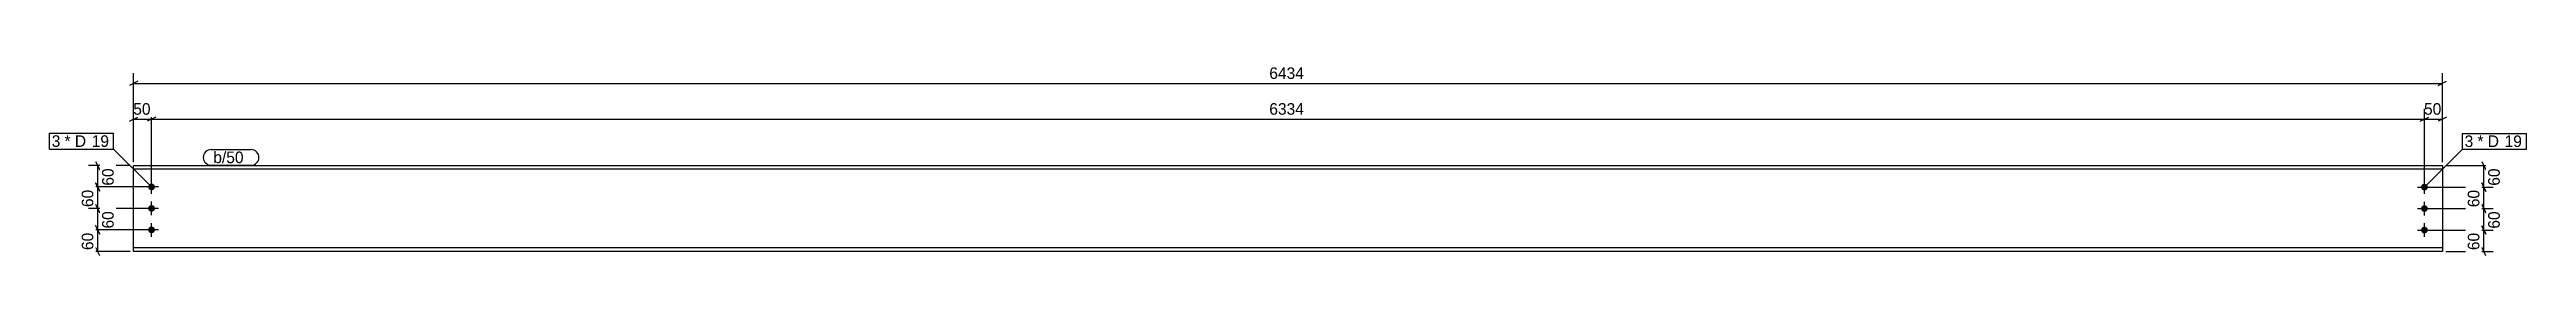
# Model space of a CAD drawing. Header units: millimetres. Extents: x 32 to 6935, y 32 to 565.
import ezdxf

# ---------------------------------------------------------------- set-up
doc = ezdxf.new("R2010")
doc.units = ezdxf.units.MM
doc.styles.add('Comic Sans MS', font='COMIC.TTF', dxfattribs={"height": 0.2})

msp = doc.modelspace()

# ---------------------------------------------------------------- hatches: boundary and pattern name
at = {"linetype": 'Continuous'}
for points in [[(306.9, 224.4, -1), (325.9, 224.4, -1)], [(6641.3, 224, -1), (6660.3, 224, -1)], [(306.9, 164.4, -1), (325.9, 164.4, -1)], [(6641.3, 164, -1), (6660.3, 164, -1)], [(306.9, 104.4, -1), (325.9, 104.4, -1)], [(6641.3, 104, -1), (6660.3, 104, -1)]]:
    msp.add_hatch(color=3, dxfattribs=at).paths.add_polyline_path(points)

# ---------------------------------------------------------------- linework, layer by layer
at = {"color": 8, "linetype": 'Continuous'}
for p, q in [((278.4, 520), (254.4, 508)), ((266.4, 514), (6700.8, 514)), ((6688.8, 508), (6712.8, 520)), ((254.4, 408), (278.4, 420)), ((266.4, 294), (266.4, 442.4)), ((328.4, 420), (304.4, 408)), ((328.4, 420), (304.4, 408)), ((316.4, 234.4), (316.4, 442.4)), ((316.4, 234.4), (316.4, 442.4)), ((6638.8, 408), (6662.8, 420)), ((6650.8, 234), (6650.8, 442.4)), ((6712.8, 420), (6688.8, 408)), ((6700.8, 294), (6700.8, 442.4)), ((266.4, 414), (316.4, 414)), ((6650.8, 414), (6700.8, 414)), ((256.4, 284), (140.8, 284)), ((160.4, 296), (172.4, 272)), ((166.4, 224.4), (166.4, 284)), ((6710.8, 284), (6844.8, 284)), ((6810.4, 296), (6822.4, 272)), ((6816.4, 224), (6816.4, 284)), ((306.4, 224.4), (140.8, 224.4)), ((172.4, 212.4), (160.4, 236.4)), ((6660.8, 224), (6844.8, 224)), ((6822.4, 212), (6810.4, 236)), ((306.4, 164.4), (138, 164.4)), ((172.4, 152.4), (160.4, 176.4)), ((6660.8, 164), (6844.8, 164)), ((6810.4, 176), (6822.4, 152)), ((6816.4, 104), (6816.4, 164)), ((306.4, 104.4), (140.8, 104.4)), ((172.4, 92.4), (160.4, 116.4)), ((6660.8, 104), (6844.8, 104)), ((6822.4, 92), (6810.4, 116)), ((256.4, 44), (138, 44)), ((172.4, 32), (160.4, 56)), ((6710.8, 44), (6842, 44)), ((6822.4, 32), (6810.4, 56))]:
    msp.add_line(p, q, dxfattribs=at)
at = {"color": 7, "linetype": 'Continuous'}
for p, q in [((266.4, 44), (266.4, 284)), ((266.4, 284), (6700.8, 284)), ((6700.8, 284), (6700.8, 44)), ((6700.8, 274.2), (266.4, 274.2)), ((6700.8, 53.8), (266.4, 53.8)), ((6700.8, 44), (266.4, 44))]:
    msp.add_line(p, q, dxfattribs=at)
at = {"color": 3, "linetype": 'Continuous'}
for p, q in [((335.4, 224.4), (297.4, 224.4)), ((316.4, 205.4), (316.4, 243.4)), ((6631.8, 224), (6669.8, 224)), ((6650.8, 205), (6650.8, 243)), ((335.4, 164.4), (297.4, 164.4)), ((316.4, 145.4), (316.4, 183.4)), ((6631.8, 164), (6669.8, 164)), ((6650.8, 145), (6650.8, 183)), ((335.4, 104.4), (297.4, 104.4)), ((316.4, 85.4), (316.4, 123.4)), ((6631.8, 104), (6669.8, 104)), ((6650.8, 85), (6650.8, 123))]:
    msp.add_line(p, q, dxfattribs=at)

# ---------------------------------------------------------------- wipeouts: each hides what was drawn before it
at = {"color": 0}
for points in [[(64.1, 336.5), (64.1, 368.5), (38, 368.5), (38, 336.5)], [(6788.9, 336.1), (6788.9, 368.1), (6762.9, 368.1), (6762.9, 336.1)]]:
    msp.add_wipeout(points, dxfattribs=at)

# ---------------------------------------------------------------- next in the draw order: wipeouts: each hides what was drawn before it
for points in [[(3542.1, 520), (3542.1, 564.8), (3425.1, 564.8), (3425.1, 520)], [(6708.3, 420), (6708.3, 464.8), (6643.3, 464.8), (6643.3, 420)], [(64.1, 336.5), (64.1, 368.5), (38, 368.5), (38, 336.5)], [(6788.9, 336.1), (6788.9, 368.1), (6762.9, 368.1), (6762.9, 336.1)], [(217.2, 286.7), (172.4, 286.7), (172.4, 221.7), (217.2, 221.7)], [(587.7, 291), (587.7, 323), (488.4, 323), (488.4, 291)], [(6867.2, 286.5), (6822.4, 286.5), (6822.4, 221.5), (6867.2, 221.5)], [(6867.2, 166.5), (6822.4, 166.5), (6822.4, 101.5), (6867.2, 101.5)]]:
    msp.add_wipeout(points, dxfattribs=at)

# ---------------------------------------------------------------- next in the draw order: linework, layer by layer
at = {"color": 8, "linetype": 'Continuous'}
for p, q in [((6700.8, 294), (6700.8, 542.4)), ((6638.8, 408), (6662.8, 420)), ((6650.8, 234), (6650.8, 442.4)), ((316.4, 414), (6650.8, 414)), ((306.4, 224.4), (138, 224.4)), ((160.4, 236.4), (172.4, 212.4)), ((166.4, 164.4), (166.4, 224.4)), ((6660.8, 224), (6842, 224)), ((6810.4, 236), (6822.4, 212)), ((6816.4, 164), (6816.4, 224)), ((6660.8, 164), (6842, 164)), ((6822.4, 152), (6810.4, 176)), ((6660.8, 104), (6842, 104)), ((6810.4, 116), (6822.4, 92)), ((6816.4, 44), (6816.4, 104))]:
    msp.add_line(p, q, dxfattribs=at)
at = {"color": 7, "linetype": 'Continuous'}
for p, q in [((32, 330.5), (32, 374.5)), ((6756.9, 330.1), (6756.9, 374.1))]:
    msp.add_line(p, q, dxfattribs=at)

# ---------------------------------------------------------------- next in the draw order: texts
at = {"color": 3, "style": 'Comic Sans MS'}
for s, p in [('6434', (3431.5, 526.4)), ('50', (6649.7, 426.4))]:
    msp.add_text(s, height=32.38, dxfattribs=at).set_placement(p)
for p in [(210.8, 228.1), (6860.8, 227.9), (6860.8, 107.9)]:
    msp.add_text('60', height=32.38, rotation=90.00021, dxfattribs=at).set_placement(p)

# ---------------------------------------------------------------- next in the draw order: wipeouts: each hides what was drawn before it
at = {"color": 0}
for points in [[(139.9, 336.5), (139.9, 368.5), (73.7, 368.5), (73.7, 336.5)], [(6864.7, 336.1), (6864.7, 368.1), (6798.5, 368.1), (6798.5, 336.1)], [(587.7, 291), (587.7, 323), (488.4, 323), (488.4, 291)]]:
    msp.add_wipeout(points, dxfattribs=at)

# ---------------------------------------------------------------- next in the draw order: linework, layer by layer
at = {"color": 7, "linetype": 'Continuous'}
for p, q in [((482.4, 329), (593.7, 329)), ((482.4, 285), (593.7, 285))]:
    msp.add_line(p, q, dxfattribs=at)
for centre, start, end in [((482.4, 307), 90, 270), ((593.7, 307), 270, 90)]:
    msp.add_arc(centre, 22, start, end, dxfattribs=at)

# ---------------------------------------------------------------- next in the draw order: texts
at = {"color": 3, "style": 'Comic Sans MS'}
msp.add_text('b/50', height=32.38, dxfattribs=at).set_placement((488.4, 291))

# ---------------------------------------------------------------- next in the draw order: wipeouts: each hides what was drawn before it
at = {"color": 0}
for points in [[(323.9, 420), (323.9, 464.8), (258.9, 464.8), (258.9, 420)], [(3542.1, 420), (3542.1, 464.8), (3425.1, 464.8), (3425.1, 420)], [(139.9, 336.5), (139.9, 368.5), (73.7, 368.5), (73.7, 336.5)], [(6864.7, 336.1), (6864.7, 368.1), (6798.5, 368.1), (6798.5, 336.1)], [(160.4, 226.9), (115.6, 226.9), (115.6, 161.9), (160.4, 161.9)], [(6810.4, 226.5), (6765.6, 226.5), (6765.6, 161.5), (6810.4, 161.5)], [(6810.4, 106.5), (6765.6, 106.5), (6765.6, 41.5), (6810.4, 41.5)]]:
    msp.add_wipeout(points, dxfattribs=at)

# ---------------------------------------------------------------- next in the draw order: linework, layer by layer
at = {"color": 8, "linetype": 'Continuous'}
for p, q in [((266.4, 294), (266.4, 542.4)), ((306.4, 164.4), (140.8, 164.4)), ((160.4, 176.4), (172.4, 152.4)), ((166.4, 104.4), (166.4, 164.4))]:
    msp.add_line(p, q, dxfattribs=at)
at = {"color": 7, "linetype": 'Continuous'}
msp.add_line((6650.8, 224), (6756.9, 330.1), dxfattribs=at)

# ---------------------------------------------------------------- next in the draw order: texts
at = {"color": 3, "style": 'Comic Sans MS'}
for s, height, p in [('50', 32.38, (265.3, 426.4)), ('6334', 32.38, (3431.5, 426.4)), ('3', 32.4, (38, 336.5)), ('3', 32.4, (6762.9, 336.1))]:
    msp.add_text(s, height=height, dxfattribs=at).set_placement(p)
for p in [(154, 168.3), (6804, 167.9), (6804, 47.9)]:
    msp.add_text('60', height=32.38, rotation=90.00021, dxfattribs=at).set_placement(p)

# ---------------------------------------------------------------- next in the draw order: wipeouts: each hides what was drawn before it
at = {"color": 0}
for points in [[(194.7, 336.5), (194.7, 368.5), (149.5, 368.5), (149.5, 336.5)], [(6919.6, 336.1), (6919.6, 368.1), (6874.3, 368.1), (6874.3, 336.1)]]:
    msp.add_wipeout(points, dxfattribs=at)

# ---------------------------------------------------------------- next in the draw order: wipeouts: each hides what was drawn before it
for points in [[(194.7, 336.5), (194.7, 368.5), (149.5, 368.5), (149.5, 336.5)], [(6919.6, 336.1), (6919.6, 368.1), (6874.3, 368.1), (6874.3, 336.1)], [(217.2, 166.9), (172.4, 166.9), (172.4, 101.9), (217.2, 101.9)]]:
    msp.add_wipeout(points, dxfattribs=at)

# ---------------------------------------------------------------- next in the draw order: linework, layer by layer
at = {"color": 7, "linetype": 'Continuous'}
for p, q in [((32, 374.5), (210.3, 374.5)), ((210.3, 330.5), (210.3, 374.5)), ((6756.9, 374.1), (6935.2, 374.1)), ((6935.2, 330.1), (6935.2, 374.1)), ((32, 330.5), (210.3, 330.5)), ((316.4, 224.4), (210.3, 330.5)), ((6756.9, 330.1), (6935.2, 330.1))]:
    msp.add_line(p, q, dxfattribs=at)
at = {"color": 8, "linetype": 'Continuous'}
for p, q in [((306.4, 104.4), (138, 104.4)), ((160.4, 116.4), (172.4, 92.4)), ((166.4, 44), (166.4, 104.4))]:
    msp.add_line(p, q, dxfattribs=at)

# ---------------------------------------------------------------- next in the draw order: texts
at = {"color": 3, "style": 'Comic Sans MS'}
for s, p in [('* D', (73.7, 336.5)), ('19', (149.5, 336.5)), ('* D', (6798.5, 336.1)), ('19', (6874.3, 336.1))]:
    msp.add_text(s, height=32.38, dxfattribs=at).set_placement(p)
msp.add_text('60', height=32.38, rotation=90.00021, dxfattribs=at).set_placement((210.8, 108.3))

# ---------------------------------------------------------------- next in the draw order: wipeouts: each hides what was drawn before it
at = {"color": 0}
msp.add_wipeout([(160.4, 106.7), (115.6, 106.7), (115.6, 41.7), (160.4, 41.7)], dxfattribs=at)

# ---------------------------------------------------------------- next in the draw order: texts
at = {"color": 3, "style": 'Comic Sans MS'}
msp.add_text('60', height=32.38, rotation=90.00021, dxfattribs=at).set_placement((154, 48.1))

doc.saveas('drawing.dxf')
